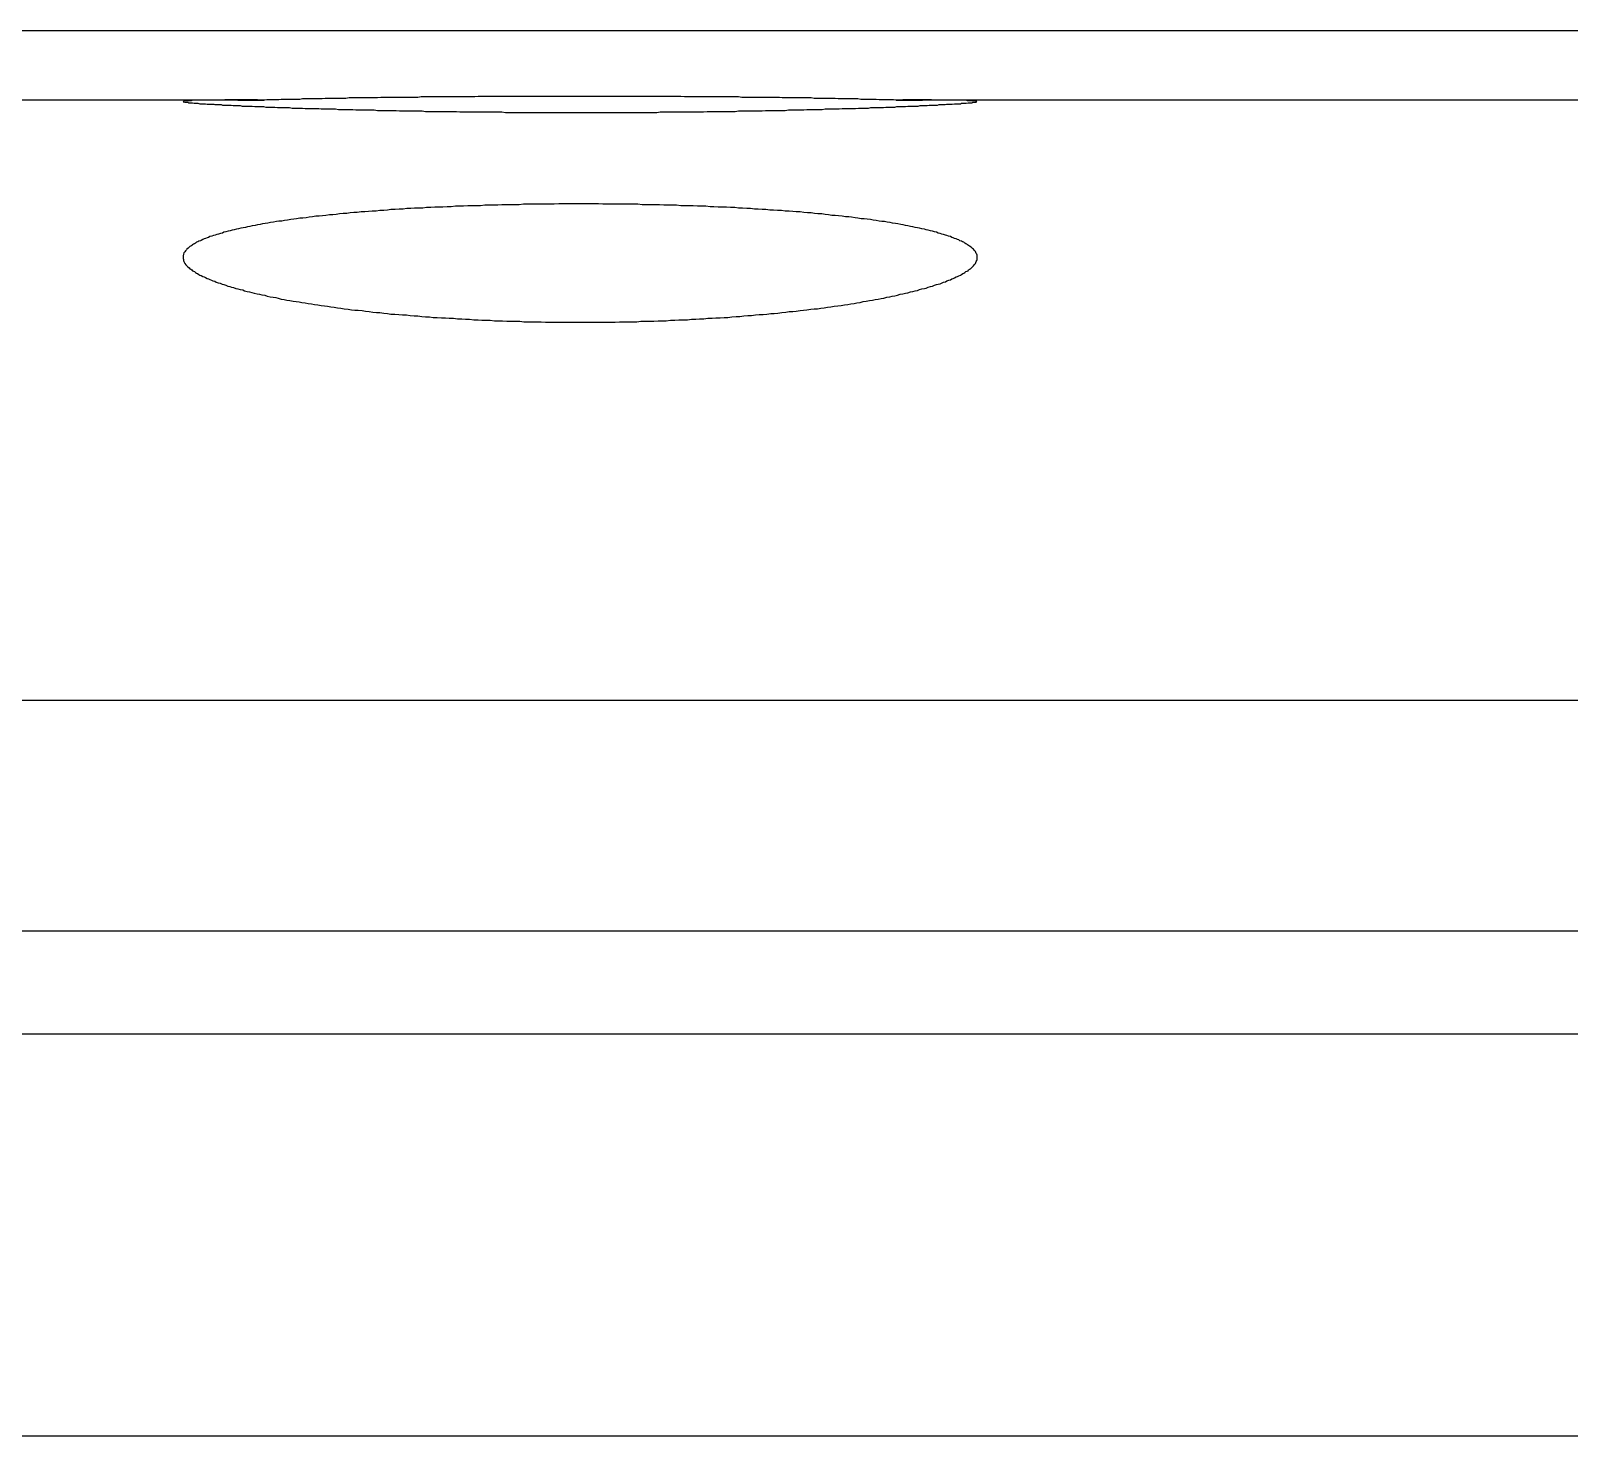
# Model space of a CAD drawing. Header units: millimetres. Extents: x -945625 to 316, y 6 to 533140.
# Drawn here: x -945375.226 to -945372.03, y 532393.589 to 532396.509 of the extents above; entities that cross this region are included whole.
import ezdxf

# ---------------------------------------------------------------- set-up
doc = ezdxf.new("R2010")
doc.units = ezdxf.units.MM
doc.header["$LTSCALE"] = 4

msp = doc.modelspace()

# ---------------------------------------------------------------- linework, layer by layer
at = {"color": 7, "linetype": 'Continuous'}
for p, q in [((-945370.2844, 532396.5092), (-945400.8844, 532396.5092)), ((-945374.7958, 532396.3653), (-945376.773, 532396.3653)), ((-945374.7958, 532396.3652), (-945374.7406, 532396.3652)), ((-945373.4282, 532396.3652), (-945373.373, 532396.3652)), ((-945371.3958, 532396.3653), (-945373.373, 532396.3653)), ((-945354.8844, 532395.118), (-945400.8844, 532395.118)), ((-945400.8844, 532394.6388), (-945354.8844, 532394.6388)), ((-945462.6844, 532394.425), (-945343.4844, 532394.425)), ((-945343.4844, 532393.589), (-945462.6844, 532393.589))]:
    msp.add_line(p, q, dxfattribs=at)
for points in [[(-945373.4285, 532396.3647), (-945373.4335, 532396.3657), (-945373.4385, 532396.3657), (-945373.4435, 532396.3657), (-945373.4485, 532396.3657), (-945373.4535, 532396.3657), (-945373.4585, 532396.3657), (-945373.4635, 532396.3657), (-945373.4695, 532396.3667), (-945373.4745, 532396.3667), (-945373.4795, 532396.3667), (-945373.4855, 532396.3667), (-945373.4905, 532396.3667), (-945373.4965, 532396.3667), (-945373.5015, 532396.3667), (-945373.5075, 532396.3677), (-945373.5135, 532396.3677), (-945373.5185, 532396.3677), (-945373.5245, 532396.3677), (-945373.5305, 532396.3677), (-945373.5365, 532396.3677), (-945373.5425, 532396.3677), (-945373.5485, 532396.3677), (-945373.5545, 532396.3687), (-945373.5605, 532396.3687), (-945373.5665, 532396.3687), (-945373.5725, 532396.3687), (-945373.5795, 532396.3687), (-945373.5855, 532396.3687), (-945373.5915, 532396.3687), (-945373.5985, 532396.3687), (-945373.6045, 532396.3697), (-945373.6115, 532396.3697), (-945373.6175, 532396.3697), (-945373.6245, 532396.3697), (-945373.6305, 532396.3697), (-945373.6375, 532396.3697), (-945373.6435, 532396.3697), (-945373.6505, 532396.3697), (-945373.6575, 532396.3697), (-945373.6645, 532396.3697), (-945373.6705, 532396.3707), (-945373.6775, 532396.3707), (-945373.6845, 532396.3707), (-945373.6915, 532396.3707), (-945373.6985, 532396.3707), (-945373.7055, 532396.3707), (-945373.7125, 532396.3707), (-945373.7195, 532396.3707), (-945373.7265, 532396.3707), (-945373.7335, 532396.3707), (-945373.7415, 532396.3707), (-945373.7485, 532396.3707), (-945373.7555, 532396.3717), (-945373.7625, 532396.3717), (-945373.7705, 532396.3717), (-945373.7775, 532396.3717), (-945373.7845, 532396.3717), (-945373.7925, 532396.3717), (-945373.7995, 532396.3717), (-945373.8075, 532396.3717), (-945373.8145, 532396.3717), (-945373.8225, 532396.3717), (-945373.8295, 532396.3717), (-945373.8375, 532396.3717), (-945373.8445, 532396.3717), (-945373.8525, 532396.3717), (-945373.8605, 532396.3717), (-945373.8675, 532396.3717), (-945373.8755, 532396.3727), (-945373.8835, 532396.3727), (-945373.8905, 532396.3727), (-945373.8985, 532396.3727), (-945373.9065, 532396.3727), (-945373.9145, 532396.3727), (-945373.9225, 532396.3727), (-945373.9305, 532396.3727), (-945373.9375, 532396.3727), (-945373.9455, 532396.3727), (-945373.9535, 532396.3727), (-945373.9615, 532396.3727), (-945373.9695, 532396.3727), (-945373.9775, 532396.3727), (-945373.9855, 532396.3727), (-945373.9935, 532396.3727), (-945374.0015, 532396.3727), (-945374.0095, 532396.3727), (-945374.0175, 532396.3727), (-945374.0265, 532396.3727), (-945374.0345, 532396.3727), (-945374.0425, 532396.3727), (-945374.0505, 532396.3727), (-945374.0585, 532396.3727), (-945374.0665, 532396.3727), (-945374.0745, 532396.3727), (-945374.0825, 532396.3727), (-945374.0915, 532396.3727), (-945374.0995, 532396.3727), (-945374.1075, 532396.3727), (-945374.1155, 532396.3727), (-945374.1235, 532396.3727), (-945374.1315, 532396.3727), (-945374.1395, 532396.3727), (-945374.1475, 532396.3727), (-945374.1555, 532396.3727), (-945374.1635, 532396.3727), (-945374.1715, 532396.3727), (-945374.1795, 532396.3727), (-945374.1875, 532396.3727), (-945374.1955, 532396.3727), (-945374.2025, 532396.3727), (-945374.2105, 532396.3727), (-945374.2185, 532396.3727), (-945374.2265, 532396.3727), (-945374.2345, 532396.3727), (-945374.2425, 532396.3727), (-945374.2495, 532396.3727), (-945374.2575, 532396.3727), (-945374.2655, 532396.3727), (-945374.2735, 532396.3727), (-945374.2805, 532396.3727), (-945374.2885, 532396.3727), (-945374.2965, 532396.3727), (-945374.3035, 532396.3717), (-945374.3115, 532396.3717), (-945374.3185, 532396.3717), (-945374.3265, 532396.3717), (-945374.3335, 532396.3717), (-945374.3415, 532396.3717), (-945374.3485, 532396.3717), (-945374.3565, 532396.3717), (-945374.3635, 532396.3717), (-945374.3715, 532396.3717), (-945374.3785, 532396.3717), (-945374.3855, 532396.3717), (-945374.3935, 532396.3717), (-945374.4005, 532396.3717), (-945374.4075, 532396.3717), (-945374.4145, 532396.3717), (-945374.4215, 532396.3707), (-945374.4295, 532396.3707), (-945374.4365, 532396.3707), (-945374.4435, 532396.3707), (-945374.4505, 532396.3707), (-945374.4575, 532396.3707), (-945374.4645, 532396.3707), (-945374.4715, 532396.3707), (-945374.4785, 532396.3707), (-945374.4855, 532396.3707), (-945374.4915, 532396.3707), (-945374.4985, 532396.3707), (-945374.5055, 532396.3697), (-945374.5125, 532396.3697), (-945374.5185, 532396.3697), (-945374.5255, 532396.3697), (-945374.5325, 532396.3697), (-945374.5385, 532396.3697), (-945374.5455, 532396.3697), (-945374.5515, 532396.3697), (-945374.5585, 532396.3697), (-945374.5645, 532396.3697), (-945374.5715, 532396.3687), (-945374.5775, 532396.3687), (-945374.5835, 532396.3687), (-945374.5895, 532396.3687), (-945374.5965, 532396.3687), (-945374.6025, 532396.3687), (-945374.6085, 532396.3687), (-945374.6145, 532396.3687), (-945374.6205, 532396.3677), (-945374.6265, 532396.3677), (-945374.6325, 532396.3677), (-945374.6385, 532396.3677), (-945374.6445, 532396.3677), (-945374.6495, 532396.3677), (-945374.6555, 532396.3677), (-945374.6615, 532396.3677), (-945374.6665, 532396.3667), (-945374.6725, 532396.3667), (-945374.6785, 532396.3667), (-945374.6835, 532396.3667), (-945374.6895, 532396.3667), (-945374.6945, 532396.3667), (-945374.6995, 532396.3667), (-945374.7055, 532396.3667), (-945374.7105, 532396.3657), (-945374.7155, 532396.3657), (-945374.7205, 532396.3657), (-945374.7255, 532396.3657), (-945374.7305, 532396.3657), (-945374.7355, 532396.3657), (-945374.7405, 532396.3647)], [(-945374.7405, 532396.3647), (-945374.7455, 532396.3647), (-945374.7495, 532396.3647), (-945374.7545, 532396.3657), (-945374.7585, 532396.3657), (-945374.7635, 532396.3657), (-945374.7675, 532396.3657), (-945374.7725, 532396.3657), (-945374.7765, 532396.3657), (-945374.7805, 532396.3657), (-945374.7845, 532396.3657), (-945374.7885, 532396.3657), (-945374.7925, 532396.3657), (-945374.7965, 532396.3657), (-945374.8005, 532396.3657), (-945374.8045, 532396.3657), (-945374.8075, 532396.3657), (-945374.8115, 532396.3657), (-945374.8155, 532396.3657), (-945374.8185, 532396.3657), (-945374.8225, 532396.3657), (-945374.8255, 532396.3647), (-945374.8295, 532396.3647), (-945374.8325, 532396.3647), (-945374.8355, 532396.3647), (-945374.8385, 532396.3647), (-945374.8415, 532396.3647), (-945374.8445, 532396.3647), (-945374.8475, 532396.3647), (-945374.8505, 532396.3647), (-945374.8535, 532396.3647), (-945374.8565, 532396.3647), (-945374.8585, 532396.3647), (-945374.8615, 532396.3647), (-945374.8645, 532396.3647), (-945374.8685, 532396.3647), (-945374.8715, 532396.3647), (-945374.8735, 532396.3647), (-945374.8755, 532396.3647), (-945374.8775, 532396.3647), (-945374.8795, 532396.3647), (-945374.8815, 532396.3647), (-945374.8855, 532396.3647), (-945374.8875, 532396.3647), (-945374.8895, 532396.3647), (-945374.8925, 532396.3637), (-945374.8955, 532396.3637), (-945374.8985, 532396.3637), (-945374.9005, 532396.3637), (-945374.9035, 532396.3637), (-945374.9055, 532396.3637), (-945374.9075, 532396.3627), (-945374.9095, 532396.3617), (-945374.9075, 532396.3617), (-945374.9055, 532396.3607), (-945374.9025, 532396.3607), (-945374.8995, 532396.3607), (-945374.8975, 532396.3597), (-945374.8955, 532396.3597), (-945374.8915, 532396.3597), (-945374.8895, 532396.3597), (-945374.8865, 532396.3587), (-945374.8845, 532396.3587), (-945374.8825, 532396.3587), (-945374.8805, 532396.3587), (-945374.8785, 532396.3587), (-945374.8745, 532396.3577), (-945374.8725, 532396.3577), (-945374.8695, 532396.3577), (-945374.8675, 532396.3577), (-945374.8645, 532396.3577), (-945374.8625, 532396.3577), (-945374.8595, 532396.3567), (-945374.8545, 532396.3567), (-945374.8515, 532396.3567), (-945374.8485, 532396.3567), (-945374.8455, 532396.3567), (-945374.8435, 532396.3557), (-945374.8395, 532396.3557), (-945374.8365, 532396.3557), (-945374.8335, 532396.3557), (-945374.8305, 532396.3557), (-945374.8275, 532396.3547), (-945374.8235, 532396.3547), (-945374.8205, 532396.3547), (-945374.8165, 532396.3547), (-945374.8135, 532396.3547), (-945374.8095, 532396.3547), (-945374.8055, 532396.3537), (-945374.8025, 532396.3537), (-945374.7985, 532396.3537), (-945374.7945, 532396.3537), (-945374.7905, 532396.3537), (-945374.7865, 532396.3527), (-945374.7825, 532396.3527), (-945374.7785, 532396.3527), (-945374.7735, 532396.3527), (-945374.7695, 532396.3527), (-945374.7655, 532396.3527), (-945374.7605, 532396.3517), (-945374.7565, 532396.3517), (-945374.7515, 532396.3517), (-945374.7475, 532396.3517), (-945374.7425, 532396.3517), (-945374.7375, 532396.3507), (-945374.7335, 532396.3507), (-945374.7285, 532396.3507), (-945374.7235, 532396.3507), (-945374.7185, 532396.3507), (-945374.7135, 532396.3497), (-945374.7085, 532396.3497), (-945374.7035, 532396.3497), (-945374.6985, 532396.3497), (-945374.6935, 532396.3497), (-945374.6885, 532396.3497), (-945374.6825, 532396.3487), (-945374.6775, 532396.3487), (-945374.6725, 532396.3487), (-945374.6665, 532396.3487), (-945374.6615, 532396.3487), (-945374.6555, 532396.3477), (-945374.6505, 532396.3477), (-945374.6445, 532396.3477), (-945374.6395, 532396.3477), (-945374.6335, 532396.3477), (-945374.6275, 532396.3477), (-945374.6225, 532396.3467), (-945374.6165, 532396.3467), (-945374.6105, 532396.3467), (-945374.6045, 532396.3467), (-945374.5985, 532396.3467), (-945374.5925, 532396.3467), (-945374.5865, 532396.3457), (-945374.5805, 532396.3457), (-945374.5745, 532396.3457), (-945374.5685, 532396.3457), (-945374.5625, 532396.3457), (-945374.5565, 532396.3457), (-945374.5505, 532396.3447), (-945374.5435, 532396.3447), (-945374.5375, 532396.3447), (-945374.5315, 532396.3447), (-945374.5245, 532396.3447), (-945374.5185, 532396.3447), (-945374.5125, 532396.3447), (-945374.5055, 532396.3437), (-945374.4995, 532396.3437), (-945374.4925, 532396.3437), (-945374.4865, 532396.3437), (-945374.4795, 532396.3437), (-945374.4735, 532396.3437), (-945374.4665, 532396.3437), (-945374.4595, 532396.3427), (-945374.4525, 532396.3427), (-945374.4465, 532396.3427), (-945374.4395, 532396.3427), (-945374.4325, 532396.3427), (-945374.4255, 532396.3427), (-945374.4195, 532396.3427), (-945374.4125, 532396.3427), (-945374.4055, 532396.3417), (-945374.3985, 532396.3417), (-945374.3915, 532396.3417), (-945374.3845, 532396.3417), (-945374.3775, 532396.3417), (-945374.3705, 532396.3417), (-945374.3635, 532396.3417), (-945374.3565, 532396.3417), (-945374.3495, 532396.3417), (-945374.3415, 532396.3417), (-945374.3345, 532396.3407), (-945374.3275, 532396.3407), (-945374.3205, 532396.3407), (-945374.3135, 532396.3407), (-945374.3055, 532396.3407), (-945374.2985, 532396.3407), (-945374.2915, 532396.3407), (-945374.2845, 532396.3407), (-945374.2765, 532396.3407), (-945374.2695, 532396.3407), (-945374.2615, 532396.3407), (-945374.2545, 532396.3407), (-945374.2475, 532396.3407), (-945374.2395, 532396.3397), (-945374.2325, 532396.3397), (-945374.2245, 532396.3397), (-945374.2175, 532396.3397), (-945374.2095, 532396.3397), (-945374.2025, 532396.3397), (-945374.1945, 532396.3397), (-945374.1875, 532396.3397), (-945374.1795, 532396.3397), (-945374.1725, 532396.3397), (-945374.1645, 532396.3397), (-945374.1575, 532396.3397), (-945374.1495, 532396.3397), (-945374.1415, 532396.3397), (-945374.1345, 532396.3397), (-945374.1265, 532396.3397), (-945374.1185, 532396.3397), (-945374.1115, 532396.3397), (-945374.1035, 532396.3397), (-945374.0955, 532396.3397), (-945374.0885, 532396.3397), (-945374.0805, 532396.3397), (-945374.0725, 532396.3397), (-945374.0645, 532396.3397), (-945374.0575, 532396.3397), (-945374.0495, 532396.3397), (-945374.0415, 532396.3397), (-945374.0335, 532396.3397), (-945374.0255, 532396.3397), (-945374.0185, 532396.3397), (-945374.0105, 532396.3397), (-945374.0025, 532396.3397), (-945373.9945, 532396.3397), (-945373.9875, 532396.3397), (-945373.9795, 532396.3397), (-945373.9715, 532396.3397), (-945373.9645, 532396.3397), (-945373.9565, 532396.3397), (-945373.9485, 532396.3397), (-945373.9415, 532396.3397), (-945373.9335, 532396.3397), (-945373.9255, 532396.3397), (-945373.9185, 532396.3407), (-945373.9105, 532396.3407), (-945373.9035, 532396.3407), (-945373.8955, 532396.3407), (-945373.8875, 532396.3407), (-945373.8805, 532396.3407), (-945373.8725, 532396.3407), (-945373.8655, 532396.3407), (-945373.8575, 532396.3407), (-945373.8505, 532396.3407), (-945373.8425, 532396.3407), (-945373.8355, 532396.3407), (-945373.8285, 532396.3407), (-945373.8205, 532396.3417), (-945373.8135, 532396.3417), (-945373.8065, 532396.3417), (-945373.7985, 532396.3417), (-945373.7915, 532396.3417), (-945373.7845, 532396.3417), (-945373.7775, 532396.3417), (-945373.7695, 532396.3417), (-945373.7625, 532396.3417), (-945373.7555, 532396.3427), (-945373.7485, 532396.3427), (-945373.7415, 532396.3427), (-945373.7345, 532396.3427), (-945373.7275, 532396.3427), (-945373.7205, 532396.3427), (-945373.7135, 532396.3427), (-945373.7065, 532396.3427), (-945373.6995, 532396.3437), (-945373.6925, 532396.3437), (-945373.6855, 532396.3437), (-945373.6785, 532396.3437), (-945373.6715, 532396.3437), (-945373.6655, 532396.3437), (-945373.6585, 532396.3437), (-945373.6515, 532396.3447), (-945373.6455, 532396.3447), (-945373.6385, 532396.3447), (-945373.6325, 532396.3447), (-945373.6255, 532396.3447), (-945373.6195, 532396.3447), (-945373.6135, 532396.3457), (-945373.6065, 532396.3457), (-945373.6005, 532396.3457), (-945373.5945, 532396.3457), (-945373.5885, 532396.3457), (-945373.5815, 532396.3457), (-945373.5755, 532396.3467), (-945373.5695, 532396.3467), (-945373.5635, 532396.3467), (-945373.5575, 532396.3467), (-945373.5525, 532396.3467), (-945373.5465, 532396.3467), (-945373.5405, 532396.3477), (-945373.5345, 532396.3477), (-945373.5285, 532396.3477), (-945373.5235, 532396.3477), (-945373.5175, 532396.3477), (-945373.5125, 532396.3477), (-945373.5065, 532396.3487), (-945373.5015, 532396.3487), (-945373.4955, 532396.3487), (-945373.4905, 532396.3487), (-945373.4855, 532396.3487), (-945373.4805, 532396.3497), (-945373.4745, 532396.3497), (-945373.4695, 532396.3497), (-945373.4645, 532396.3497), (-945373.4595, 532396.3497), (-945373.4545, 532396.3497), (-945373.4495, 532396.3507), (-945373.4445, 532396.3507), (-945373.4405, 532396.3507), (-945373.4355, 532396.3507), (-945373.4305, 532396.3507), (-945373.4265, 532396.3517), (-945373.4215, 532396.3517), (-945373.4165, 532396.3517), (-945373.4125, 532396.3517), (-945373.4085, 532396.3517), (-945373.4035, 532396.3527), (-945373.3995, 532396.3527), (-945373.3955, 532396.3527), (-945373.3915, 532396.3527), (-945373.3865, 532396.3527), (-945373.3825, 532396.3527), (-945373.3785, 532396.3537), (-945373.3745, 532396.3537), (-945373.3715, 532396.3537), (-945373.3675, 532396.3537), (-945373.3635, 532396.3537), (-945373.3595, 532396.3547), (-945373.3565, 532396.3547), (-945373.3525, 532396.3547), (-945373.3495, 532396.3547), (-945373.3455, 532396.3547), (-945373.3425, 532396.3547), (-945373.3385, 532396.3557), (-945373.3355, 532396.3557), (-945373.3325, 532396.3557), (-945373.3295, 532396.3557), (-945373.3265, 532396.3557), (-945373.3235, 532396.3567), (-945373.3205, 532396.3567), (-945373.3175, 532396.3567), (-945373.3145, 532396.3567), (-945373.3115, 532396.3567), (-945373.3065, 532396.3577), (-945373.3035, 532396.3577), (-945373.3015, 532396.3577), (-945373.2965, 532396.3577), (-945373.2945, 532396.3577), (-945373.2925, 532396.3587), (-945373.2905, 532396.3587), (-945373.2885, 532396.3587), (-945373.2865, 532396.3587), (-945373.2845, 532396.3587), (-945373.2825, 532396.3587), (-945373.2785, 532396.3597), (-945373.2755, 532396.3597), (-945373.2725, 532396.3597), (-945373.2705, 532396.3597), (-945373.2685, 532396.3607), (-945373.2655, 532396.3607), (-945373.2625, 532396.3607), (-945373.2605, 532396.3617), (-945373.2635, 532396.3637), (-945373.2665, 532396.3637), (-945373.2685, 532396.3637), (-945373.2715, 532396.3637), (-945373.2735, 532396.3637), (-945373.2765, 532396.3637), (-945373.2795, 532396.3637), (-945373.2825, 532396.3647), (-945373.2845, 532396.3647), (-945373.2865, 532396.3647), (-945373.2885, 532396.3647), (-945373.2905, 532396.3647), (-945373.2925, 532396.3647), (-945373.2965, 532396.3647), (-945373.2985, 532396.3647), (-945373.3015, 532396.3647), (-945373.3035, 532396.3647), (-945373.3065, 532396.3647), (-945373.3085, 532396.3647), (-945373.3115, 532396.3647), (-945373.3135, 532396.3647), (-945373.3165, 532396.3647), (-945373.3195, 532396.3647), (-945373.3225, 532396.3647), (-945373.3255, 532396.3647), (-945373.3285, 532396.3647), (-945373.3315, 532396.3647), (-945373.3345, 532396.3647), (-945373.3375, 532396.3647), (-945373.3405, 532396.3647), (-945373.3445, 532396.3647), (-945373.3475, 532396.3647), (-945373.3505, 532396.3647), (-945373.3545, 532396.3657), (-945373.3575, 532396.3657), (-945373.3615, 532396.3657), (-945373.3655, 532396.3657), (-945373.3695, 532396.3657), (-945373.3725, 532396.3657), (-945373.3765, 532396.3657), (-945373.3805, 532396.3657), (-945373.3845, 532396.3657), (-945373.3885, 532396.3657), (-945373.3925, 532396.3657), (-945373.3975, 532396.3657), (-945373.4015, 532396.3657), (-945373.4055, 532396.3657)], [(-945373.4055, 532396.3657), (-945373.4105, 532396.3657), (-945373.4145, 532396.3657), (-945373.4185, 532396.3647), (-945373.4235, 532396.3647), (-945373.4285, 532396.3647)], [(-945374.0845, 532395.9037), (-945374.0755, 532395.9037), (-945374.0665, 532395.9037), (-945374.0575, 532395.9037), (-945374.0475, 532395.9037), (-945374.0385, 532395.9037), (-945374.0295, 532395.9037), (-945374.0205, 532395.9037), (-945374.0115, 532395.9037), (-945374.0025, 532395.9047), (-945373.9935, 532395.9047), (-945373.9845, 532395.9047), (-945373.9755, 532395.9047), (-945373.9665, 532395.9047), (-945373.9585, 532395.9057), (-945373.9495, 532395.9057), (-945373.9405, 532395.9057), (-945373.9315, 532395.9057), (-945373.9225, 532395.9067), (-945373.9135, 532395.9067), (-945373.9055, 532395.9067), (-945373.8965, 532395.9077), (-945373.8875, 532395.9077), (-945373.8795, 532395.9087), (-945373.8705, 532395.9087), (-945373.8615, 532395.9087), (-945373.8535, 532395.9097), (-945373.8445, 532395.9097), (-945373.8365, 532395.9107), (-945373.8275, 532395.9107), (-945373.8195, 532395.9117), (-945373.8105, 532395.9117), (-945373.8025, 532395.9127), (-945373.7935, 532395.9127), (-945373.7855, 532395.9137), (-945373.7775, 532395.9137), (-945373.7695, 532395.9147), (-945373.7605, 532395.9157), (-945373.7525, 532395.9157), (-945373.7445, 532395.9167), (-945373.7365, 532395.9177), (-945373.7285, 532395.9177), (-945373.7205, 532395.9187), (-945373.7125, 532395.9197), (-945373.7045, 532395.9197), (-945373.6965, 532395.9207), (-945373.6885, 532395.9217), (-945373.6815, 532395.9217), (-945373.6735, 532395.9227), (-945373.6655, 532395.9237), (-945373.6575, 532395.9247), (-945373.6505, 532395.9257), (-945373.6425, 532395.9257), (-945373.6355, 532395.9267), (-945373.6275, 532395.9277), (-945373.6205, 532395.9287), (-945373.6135, 532395.9297), (-945373.6055, 532395.9307), (-945373.5985, 532395.9317), (-945373.5915, 532395.9317), (-945373.5845, 532395.9327), (-945373.5775, 532395.9337), (-945373.5705, 532395.9347), (-945373.5635, 532395.9357), (-945373.5565, 532395.9367), (-945373.5495, 532395.9377), (-945373.5425, 532395.9387), (-945373.5355, 532395.9397), (-945373.5285, 532395.9407), (-945373.5225, 532395.9417), (-945373.5155, 532395.9427), (-945373.5095, 532395.9437), (-945373.5025, 532395.9447), (-945373.4965, 532395.9467), (-945373.4905, 532395.9477), (-945373.4835, 532395.9487), (-945373.4775, 532395.9497), (-945373.4715, 532395.9507), (-945373.4655, 532395.9517), (-945373.4595, 532395.9527), (-945373.4535, 532395.9537), (-945373.4475, 532395.9557), (-945373.4415, 532395.9567), (-945373.4365, 532395.9577), (-945373.4305, 532395.9587), (-945373.4255, 532395.9597), (-945373.4195, 532395.9617), (-945373.4145, 532395.9627), (-945373.4085, 532395.9637), (-945373.4035, 532395.9647), (-945373.3985, 532395.9667), (-945373.3935, 532395.9677), (-945373.3885, 532395.9687), (-945373.3835, 532395.9697), (-945373.3795, 532395.9717), (-945373.3745, 532395.9727), (-945373.3695, 532395.9737), (-945373.3655, 532395.9747), (-945373.3615, 532395.9767), (-945373.3565, 532395.9777), (-945373.3525, 532395.9787), (-945373.3485, 532395.9807), (-945373.3445, 532395.9817), (-945373.3405, 532395.9827), (-945373.3365, 532395.9837), (-945373.3325, 532395.9857), (-945373.3295, 532395.9867), (-945373.3255, 532395.9877), (-945373.3225, 532395.9897), (-945373.3185, 532395.9907), (-945373.3155, 532395.9917), (-945373.3125, 532395.9937), (-945373.3095, 532395.9947), (-945373.3065, 532395.9957), (-945373.3035, 532395.9977), (-945373.3005, 532395.9987), (-945373.2975, 532395.9997), (-945373.2945, 532396.0017), (-945373.2925, 532396.0027), (-945373.2895, 532396.0047), (-945373.2875, 532396.0057), (-945373.2855, 532396.0067), (-945373.2835, 532396.0087), (-945373.2805, 532396.0097), (-945373.2785, 532396.0107), (-945373.2775, 532396.0127), (-945373.2755, 532396.0137), (-945373.2735, 532396.0147), (-945373.2715, 532396.0167), (-945373.2695, 532396.0187), (-945373.2675, 532396.0207), (-945373.2655, 532396.0237), (-945373.2635, 532396.0257), (-945373.2625, 532396.0277), (-945373.2615, 532396.0297), (-945373.2605, 532396.0317), (-945373.2595, 532396.0337), (-945373.2595, 532396.0367), (-945373.2595, 532396.0397), (-945373.2595, 532396.0427), (-945373.2605, 532396.0447), (-945373.2615, 532396.0467), (-945373.2625, 532396.0487), (-945373.2635, 532396.0507), (-945373.2655, 532396.0527), (-945373.2675, 532396.0557), (-945373.2695, 532396.0567), (-945373.2725, 532396.0597), (-945373.2755, 532396.0617), (-945373.2775, 532396.0627), (-945373.2795, 532396.0647), (-945373.2815, 532396.0657), (-945373.2835, 532396.0667), (-945373.2855, 532396.0677), (-945373.2875, 532396.0697), (-945373.2905, 532396.0707), (-945373.2925, 532396.0717), (-945373.2955, 532396.0727), (-945373.2975, 532396.0747), (-945373.3005, 532396.0757), (-945373.3035, 532396.0767), (-945373.3065, 532396.0777), (-945373.3095, 532396.0787), (-945373.3125, 532396.0797), (-945373.3155, 532396.0817), (-945373.3195, 532396.0827), (-945373.3225, 532396.0837), (-945373.3255, 532396.0847), (-945373.3295, 532396.0857), (-945373.3335, 532396.0867), (-945373.3365, 532396.0877), (-945373.3405, 532396.0887), (-945373.3445, 532396.0907), (-945373.3485, 532396.0917), (-945373.3525, 532396.0927), (-945373.3565, 532396.0937), (-945373.3615, 532396.0947), (-945373.3655, 532396.0957), (-945373.3695, 532396.0967), (-945373.3745, 532396.0977), (-945373.3795, 532396.0987), (-945373.3835, 532396.0997), (-945373.3885, 532396.1007), (-945373.3935, 532396.1017), (-945373.3985, 532396.1027), (-945373.4035, 532396.1037), (-945373.4085, 532396.1047), (-945373.4135, 532396.1057), (-945373.4185, 532396.1067), (-945373.4245, 532396.1077), (-945373.4295, 532396.1087), (-945373.4355, 532396.1097), (-945373.4405, 532396.1107), (-945373.4465, 532396.1117), (-945373.4525, 532396.1127), (-945373.4575, 532396.1127), (-945373.4635, 532396.1137), (-945373.4695, 532396.1147), (-945373.4755, 532396.1157), (-945373.4815, 532396.1167), (-945373.4885, 532396.1177), (-945373.4945, 532396.1187), (-945373.5005, 532396.1187), (-945373.5075, 532396.1197), (-945373.5135, 532396.1207), (-945373.5205, 532396.1217), (-945373.5265, 532396.1227), (-945373.5335, 532396.1227), (-945373.5405, 532396.1237), (-945373.5475, 532396.1247), (-945373.5545, 532396.1257), (-945373.5615, 532396.1257), (-945373.5685, 532396.1267), (-945373.5755, 532396.1277), (-945373.5825, 532396.1287), (-945373.5905, 532396.1287), (-945373.5975, 532396.1297), (-945373.6045, 532396.1307), (-945373.6125, 532396.1307), (-945373.6195, 532396.1317), (-945373.6275, 532396.1327), (-945373.6355, 532396.1327), (-945373.6425, 532396.1337), (-945373.6505, 532396.1347), (-945373.6585, 532396.1347), (-945373.6665, 532396.1357), (-945373.6745, 532396.1357), (-945373.6825, 532396.1367), (-945373.6905, 532396.1367), (-945373.6985, 532396.1377), (-945373.7065, 532396.1377), (-945373.7145, 532396.1387), (-945373.7225, 532396.1387), (-945373.7305, 532396.1397), (-945373.7385, 532396.1397), (-945373.7475, 532396.1407), (-945373.7555, 532396.1407), (-945373.7635, 532396.1417), (-945373.7725, 532396.1417), (-945373.7805, 532396.1427), (-945373.7895, 532396.1427), (-945373.7975, 532396.1427), (-945373.8065, 532396.1437), (-945373.8145, 532396.1437), (-945373.8235, 532396.1447), (-945373.8325, 532396.1447), (-945373.8405, 532396.1447), (-945373.8495, 532396.1457), (-945373.8585, 532396.1457), (-945373.8665, 532396.1457), (-945373.8755, 532396.1457), (-945373.8845, 532396.1467), (-945373.8935, 532396.1467), (-945373.9025, 532396.1467), (-945373.9105, 532396.1467), (-945373.9195, 532396.1477), (-945373.9285, 532396.1477), (-945373.9375, 532396.1477), (-945373.9465, 532396.1477), (-945373.9555, 532396.1477), (-945373.9645, 532396.1487), (-945373.9735, 532396.1487), (-945373.9825, 532396.1487), (-945373.9915, 532396.1487), (-945374.0005, 532396.1487), (-945374.0095, 532396.1487), (-945374.0185, 532396.1487), (-945374.0285, 532396.1487), (-945374.0375, 532396.1487), (-945374.0465, 532396.1497), (-945374.0555, 532396.1497), (-945374.0645, 532396.1497), (-945374.0735, 532396.1497), (-945374.0825, 532396.1497), (-945374.0925, 532396.1497), (-945374.1015, 532396.1497), (-945374.1105, 532396.1497), (-945374.1195, 532396.1497), (-945374.1285, 532396.1497), (-945374.1385, 532396.1487), (-945374.1475, 532396.1487), (-945374.1565, 532396.1487), (-945374.1655, 532396.1487), (-945374.1745, 532396.1487), (-945374.1835, 532396.1487), (-945374.1925, 532396.1487), (-945374.2025, 532396.1487), (-945374.2115, 532396.1477), (-945374.2205, 532396.1477), (-945374.2295, 532396.1477), (-945374.2385, 532396.1477), (-945374.2475, 532396.1477), (-945374.2555, 532396.1467), (-945374.2645, 532396.1467), (-945374.2735, 532396.1467), (-945374.2825, 532396.1467), (-945374.2915, 532396.1457), (-945374.3005, 532396.1457), (-945374.3085, 532396.1457), (-945374.3175, 532396.1457), (-945374.3265, 532396.1447), (-945374.3355, 532396.1447), (-945374.3435, 532396.1447), (-945374.3525, 532396.1437), (-945374.3605, 532396.1437), (-945374.3695, 532396.1427), (-945374.3775, 532396.1427), (-945374.3865, 532396.1427), (-945374.3945, 532396.1417), (-945374.4035, 532396.1417), (-945374.4115, 532396.1407), (-945374.4195, 532396.1407), (-945374.4285, 532396.1407), (-945374.4365, 532396.1397), (-945374.4445, 532396.1397), (-945374.4525, 532396.1387), (-945374.4605, 532396.1387), (-945374.4685, 532396.1377), (-945374.4775, 532396.1377), (-945374.4845, 532396.1367), (-945374.4925, 532396.1357), (-945374.5005, 532396.1357), (-945374.5085, 532396.1347), (-945374.5165, 532396.1347), (-945374.5245, 532396.1337), (-945374.5315, 532396.1327), (-945374.5395, 532396.1327), (-945374.5475, 532396.1317), (-945374.5545, 532396.1317), (-945374.5625, 532396.1307), (-945374.5695, 532396.1297), (-945374.5765, 532396.1297), (-945374.5845, 532396.1287), (-945374.5915, 532396.1277), (-945374.5985, 532396.1267), (-945374.6055, 532396.1267), (-945374.6125, 532396.1257), (-945374.6195, 532396.1247), (-945374.6265, 532396.1237), (-945374.6335, 532396.1237), (-945374.6405, 532396.1227), (-945374.6475, 532396.1217), (-945374.6535, 532396.1207), (-945374.6605, 532396.1197), (-945374.6665, 532396.1197), (-945374.6735, 532396.1187), (-945374.6795, 532396.1177), (-945374.6855, 532396.1167), (-945374.6925, 532396.1157), (-945374.6985, 532396.1147), (-945374.7045, 532396.1137), (-945374.7105, 532396.1137), (-945374.7155, 532396.1127), (-945374.7215, 532396.1117), (-945374.7275, 532396.1107), (-945374.7335, 532396.1097), (-945374.7385, 532396.1087), (-945374.7445, 532396.1077), (-945374.7495, 532396.1067), (-945374.7545, 532396.1057), (-945374.7595, 532396.1047), (-945374.7655, 532396.1037), (-945374.7705, 532396.1027), (-945374.7755, 532396.1017), (-945374.7795, 532396.1007), (-945374.7845, 532396.0997), (-945374.7895, 532396.0987), (-945374.7945, 532396.0977), (-945374.7985, 532396.0967), (-945374.8035, 532396.0957), (-945374.8075, 532396.0947), (-945374.8115, 532396.0937), (-945374.8155, 532396.0927), (-945374.8205, 532396.0917), (-945374.8245, 532396.0907), (-945374.8275, 532396.0887), (-945374.8315, 532396.0877), (-945374.8355, 532396.0867), (-945374.8395, 532396.0857), (-945374.8425, 532396.0847), (-945374.8465, 532396.0837), (-945374.8495, 532396.0827), (-945374.8535, 532396.0817), (-945374.8565, 532396.0797), (-945374.8595, 532396.0787), (-945374.8625, 532396.0777), (-945374.8655, 532396.0767), (-945374.8685, 532396.0757), (-945374.8715, 532396.0737), (-945374.8735, 532396.0727), (-945374.8765, 532396.0717), (-945374.8785, 532396.0707), (-945374.8815, 532396.0697), (-945374.8835, 532396.0677), (-945374.8855, 532396.0667), (-945374.8875, 532396.0657), (-945374.8895, 532396.0647), (-945374.8915, 532396.0627), (-945374.8935, 532396.0617), (-945374.8955, 532396.0607)], [(-945374.8955, 532396.0607), (-945374.8985, 532396.0577), (-945374.9015, 532396.0557), (-945374.9025, 532396.0537), (-945374.9045, 532396.0517), (-945374.9055, 532396.0497), (-945374.9075, 532396.0477), (-945374.9085, 532396.0447), (-945374.9095, 532396.0417), (-945374.9095, 532396.0377), (-945374.9095, 532396.0357), (-945374.9085, 532396.0337), (-945374.9085, 532396.0317), (-945374.9075, 532396.0297), (-945374.9055, 532396.0257), (-945374.9035, 532396.0227), (-945374.9015, 532396.0207), (-945374.8995, 532396.0187), (-945374.8965, 532396.0167), (-945374.8955, 532396.0147), (-945374.8935, 532396.0137), (-945374.8915, 532396.0127), (-945374.8895, 532396.0107), (-945374.8875, 532396.0097), (-945374.8855, 532396.0087), (-945374.8835, 532396.0067), (-945374.8815, 532396.0057), (-945374.8795, 532396.0047), (-945374.8765, 532396.0027), (-945374.8745, 532396.0017), (-945374.8715, 532396.0007), (-945374.8685, 532395.9987), (-945374.8655, 532395.9977), (-945374.8625, 532395.9967), (-945374.8595, 532395.9947), (-945374.8565, 532395.9937), (-945374.8535, 532395.9927), (-945374.8505, 532395.9907), (-945374.8475, 532395.9897), (-945374.8435, 532395.9887), (-945374.8405, 532395.9867), (-945374.8365, 532395.9857), (-945374.8325, 532395.9847), (-945374.8285, 532395.9827), (-945374.8245, 532395.9817), (-945374.8205, 532395.9807), (-945374.8165, 532395.9787), (-945374.8125, 532395.9777), (-945374.8085, 532395.9767), (-945374.8045, 532395.9757), (-945374.7995, 532395.9737), (-945374.7955, 532395.9727), (-945374.7905, 532395.9717), (-945374.7855, 532395.9707), (-945374.7815, 532395.9687), (-945374.7765, 532395.9677), (-945374.7715, 532395.9667), (-945374.7665, 532395.9657), (-945374.7615, 532395.9637), (-945374.7555, 532395.9627), (-945374.7505, 532395.9617), (-945374.7455, 532395.9607), (-945374.7395, 532395.9597), (-945374.7345, 532395.9577), (-945374.7285, 532395.9567), (-945374.7225, 532395.9557), (-945374.7165, 532395.9547), (-945374.7115, 532395.9537), (-945374.7055, 532395.9517), (-945374.6995, 532395.9507), (-945374.6935, 532395.9497), (-945374.6875, 532395.9487), (-945374.6805, 532395.9477), (-945374.6745, 532395.9467), (-945374.6685, 532395.9457), (-945374.6625, 532395.9447), (-945374.6555, 532395.9437), (-945374.6495, 532395.9427), (-945374.6425, 532395.9417), (-945374.6365, 532395.9407), (-945374.6295, 532395.9397), (-945374.6225, 532395.9387), (-945374.6155, 532395.9377), (-945374.6095, 532395.9367), (-945374.6025, 532395.9357), (-945374.5955, 532395.9347), (-945374.5885, 532395.9337), (-945374.5815, 532395.9327), (-945374.5745, 532395.9317), (-945374.5665, 532395.9307), (-945374.5595, 532395.9297), (-945374.5525, 532395.9287), (-945374.5455, 532395.9287), (-945374.5375, 532395.9277), (-945374.5305, 532395.9267), (-945374.5225, 532395.9257), (-945374.5155, 532395.9247), (-945374.5075, 532395.9237), (-945374.5005, 532395.9237), (-945374.4925, 532395.9227), (-945374.4845, 532395.9217), (-945374.4775, 532395.9207), (-945374.4695, 532395.9207), (-945374.4615, 532395.9197), (-945374.4535, 532395.9187), (-945374.4455, 532395.9187), (-945374.4375, 532395.9177), (-945374.4295, 532395.9167), (-945374.4215, 532395.9167), (-945374.4135, 532395.9157), (-945374.4055, 532395.9147), (-945374.3975, 532395.9147), (-945374.3895, 532395.9137), (-945374.3815, 532395.9137), (-945374.3725, 532395.9127), (-945374.3645, 532395.9127), (-945374.3565, 532395.9117), (-945374.3475, 532395.9117), (-945374.3395, 532395.9107), (-945374.3305, 532395.9107), (-945374.3225, 532395.9097), (-945374.3145, 532395.9097), (-945374.3055, 532395.9087), (-945374.2965, 532395.9087), (-945374.2885, 532395.9077), (-945374.2795, 532395.9077), (-945374.2715, 532395.9077), (-945374.2625, 532395.9067), (-945374.2535, 532395.9067), (-945374.2455, 532395.9067), (-945374.2365, 532395.9057), (-945374.2275, 532395.9057), (-945374.2185, 532395.9057), (-945374.2095, 532395.9057), (-945374.2015, 532395.9047), (-945374.1925, 532395.9047), (-945374.1835, 532395.9047), (-945374.1745, 532395.9047), (-945374.1655, 532395.9047), (-945374.1565, 532395.9037), (-945374.1475, 532395.9037), (-945374.1385, 532395.9037), (-945374.1295, 532395.9037), (-945374.1205, 532395.9037), (-945374.1115, 532395.9037), (-945374.1025, 532395.9037), (-945374.0935, 532395.9037), (-945374.0845, 532395.9037)]]:
    msp.add_lwpolyline(points, dxfattribs=at)

doc.saveas('drawing.dxf')
